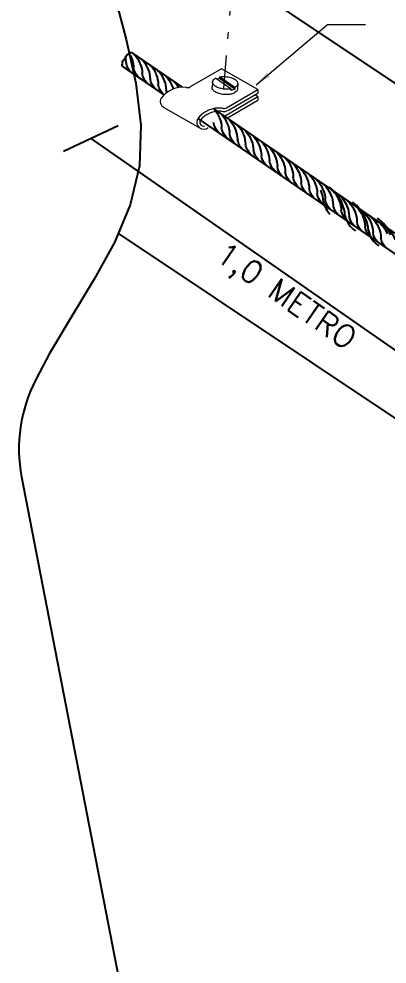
# Paper-space layout 'Layout4' of a CAD drawing. Header units: millimetres. Extents: x 16 to 267, y 19 to 196.
# Drawn here: x 89.1 to 94.64, y 158.77 to 172.99 of the extents above; entities that cross this region are included whole.
import ezdxf
from ezdxf.enums import TextEntityAlignment as Align

# ---------------------------------------------------------------- set-up
doc = ezdxf.new("R2010")
doc.units = ezdxf.units.MM
doc.linetypes.add('DASHDOT', pattern=[1, 0.5, -0.25, 0, -0.25])
for name, color, linetype in [('C01', 1, 'Continuous'), ('C02', 42, 'Continuous'), ('C03', 7, 'Continuous')]:
    doc.layers.add(name, color=color, linetype=linetype)
doc.layers.add('Cabo 16 mm²', color=1, linetype='Continuous', lineweight=20)
doc.styles.add('80CL', font='romans.shx', dxfattribs={"height": 2})

# ---------------------------------------------------------------- blocks, each defined once
blk = doc.blocks.new('A$C2D186BC3')
at = {"layer": 'C02', "lineweight": 0}
for p, q in [((0, 0.0588), (0, 0.0318)), ((0.0129, 0.0398), (0.0942, 0.0867)), ((0.0129, 0.0319), (0.0942, 0.0789)), ((0.0328, 0.0309), (0.1141, 0.0779)), ((0.0942, 0.0867), (0.0942, 0.0789)), ((0.0942, 0.0789), (0.1065, 0.0734)), ((0.127, 0.0588), (0.127, 0.0318)), ((0.0129, 0.0398), (0.0129, 0.0319)), ((0.0129, 0.0319), (0.0328, 0.0231)), ((0.0328, 0.0309), (0.0328, 0.0231))]:
    blk.add_line(p, q, dxfattribs=at)
for points in [[(0.0942, 0.0867, 0.016409), (0.0892, 0.0879, 0.051099), (0.0635, 0.0906, 0.051099), (0.0378, 0.0879, 0.064948), (0.0186, 0.0813, 0.104203), (0.0039, 0.0696, 0.174705), (0, 0.0588, 0.174705), (0.0039, 0.0481, 0.06738), (0.0129, 0.0398, 0.064948)], [(0.0328, 0.0309, 0.016409), (0.0378, 0.0297, 0.051099), (0.0635, 0.0271, 0.051099), (0.0892, 0.0297, 0.064948), (0.1084, 0.0364, 0.104203), (0.1231, 0.0481, 0.174705), (0.127, 0.0588, 0.174705)], [(0.127, 0.0588, 0.174705), (0.1231, 0.0696, 0.06738), (0.1141, 0.0779, 0.064948)], [(0, 0.0318, 0.174705), (0.0039, 0.021, 0.104203), (0.0186, 0.0093, 0.064948), (0.0378, 0.0026, 0.051099), (0.0635, 0, 0.051099), (0.0892, 0.0026, 0.064948), (0.1084, 0.0093, 0.104203), (0.1231, 0.021, 0.174705), (0.127, 0.0318, 0.174705)]]:
    blk.add_lwpolyline(points, format="xyb", dxfattribs=at)

psp = doc.layouts.new('Layout4')

# ---------------------------------------------------------------- linework, layer by layer
at = {"layer": 'C01', "linetype": 'DASHDOT', "lineweight": 0}
psp.add_line((92.184, 171.946), (92.6, 177.162), dxfattribs=at)
at = {"layer": 'C01'}
for p, q in [((89.772, 171.004), (90.595, 171.391)), ((96.587, 166.733), (90.187, 171.196))]:
    psp.add_line(p, q, dxfattribs=at)
psp.add_lwpolyline([(90.537, 173.353), (90.715, 172.683), (90.859, 172.028), (90.937, 171.392), (90.917, 170.781), (90.776, 170.196), (90.537, 169.63), (90.234, 169.075), (89.898, 168.521), (89.563, 167.959), (89.357, 167.566, 0.169449), (89.143, 166.099), (90.693, 158.08)], format="xyb", dxfattribs=at)
for centre, radius, start, end in [((93.5, 170.045), 0.494, 20.2806, 57.5501), ((93.161, 170.209), 0.523, 2.921, 23.3558), ((94.018, 170.296), 0.339, 190.199, 225.1916), ((93.483, 170.008), 0.523, 2.921, 23.3558), ((93.852, 169.816), 0.494, 20.2806, 57.5501), ((94.34, 170.095), 0.339, 190.199, 238.6962), ((93.835, 169.78), 0.523, 2.921, 23.3558), ((94.224, 169.573), 0.495, 20.2806, 57.5501), ((94.692, 169.867), 0.339, 190.199, 238.6962)]:
    psp.add_arc(centre, radius, start, end, dxfattribs=at)
at = {"layer": 'C01', "extrusion": (0, 0, -1)}
for centre, major_axis, ratio, start_param, end_param in [((90.45, 172.254), (0.286, 0.243), 1, 0.110256, 0.688635), ((90.514, 172.16), (0.335, 0.285), 1, -0.084706, 0.35682), ((90.971, 172.372), (0.197, 0.168), 1, 3.131231, 3.943532), ((90.554, 172.161), (0.306, 0.261), 1, 0.325539, 0.682194), ((90.633, 172.078), (-0.285, 0.335), 1, 1.482843, 1.927616), ((90.808, 172.03), (0.289, 0.246), 1, -0.087282, 0.379211), ((91.083, 172.3), (-0.169, 0.199), 1, 4.65682, 5.267557), ((91.215, 172.21), (0.199, 0.169), 1, 3.086024, 3.69676), ((90.673, 172.079), (0.306, 0.261), 1, 0.325539, 0.682194), ((90.794, 172.002), (-0.261, 0.306), 1, 1.896336, 2.25299), ((90.874, 171.912), (-0.285, 0.335), 1, 1.477887, 1.927616), ((90.993, 171.83), (0.335, 0.285), 1, -0.096315, 0.35682), ((91.333, 172.128), (-0.169, 0.199), 1, 4.65682, 5.267557), ((91.454, 172.051), (-0.094, 0.247), 0.985763, 4.210726, 4.921072), ((90.914, 171.913), (0.306, 0.261), 1, 0.325539, 0.682194), ((91.167, 171.782), (0.289, 0.246), 1, -0.096967, 0.218622), ((91.574, 171.961), (-0.169, 0.199), 1, 5.121927, 5.267557), ((91.033, 171.831), (-0.261, 0.306), 1, 1.896336, 2.007008), ((91.761, 171.374), (0.289, 0.246), 1, -0.087282, 0.379211), ((91.827, 171.256), (-0.285, 0.335), 1, 1.477887, 1.927616), ((92.286, 171.472), (0.199, 0.169), 1, 3.086024, 3.69676), ((91.747, 171.347), (0.306, 0.261), 1, 0.325539, 0.682194), ((91.946, 171.174), (-0.285, 0.335), 1, 1.474481, 1.927616), ((92.407, 171.395), (-0.169, 0.199), 1, 4.421122, 5.267557), ((91.867, 171.257), (-0.261, 0.306), 1, 1.896336, 2.25299), ((91.986, 171.175), (0.306, 0.261), 1, 0.325539, 0.682194), ((92.121, 171.126), (-0.246, 0.289), 1, 1.473829, 1.950007), ((92.187, 171.008), (0.335, 0.285), 1, -0.101526, 0.35682), ((92.527, 171.306), (0.199, 0.169), 1, 3.086024, 3.69676), ((92.646, 171.224), (-0.169, 0.199), 1, 4.65682, 5.267557), ((92.107, 171.099), (-0.261, 0.306), 1, 1.896336, 2.25299), ((92.227, 171.009), (0.306, 0.261), 1, 0.325539, 0.682194), ((92.306, 170.926), (0.335, 0.285), 1, -0.105116, 0.35682), ((92.48, 170.878), (-0.246, 0.289), 1, 1.463547, 1.950007), ((92.767, 171.147), (-0.169, 0.199), 1, 4.421122, 5.267557), ((92.887, 171.058), (-0.169, 0.199), 1, 4.65682, 5.267557), ((92.346, 170.927), (0.306, 0.261), 1, 0.325539, 0.682194), ((92.467, 170.85), (-0.261, 0.306), 1, 1.896336, 2.25299), ((92.547, 170.76), (0.335, 0.285), 1, -0.110626, 0.35682), ((92.665, 170.678), (-0.285, 0.335), 1, 1.456361, 1.927616), ((93.006, 170.976), (-0.169, 0.199), 1, 4.65682, 5.267557), ((93.127, 170.899), (0.199, 0.169), 1, 2.850325, 3.69676), ((92.587, 170.761), (0.306, 0.261), 1, 0.325539, 0.682194), ((92.84, 170.63), (0.289, 0.246), 1, -0.118258, 0.379211), ((93.247, 170.81), (-0.169, 0.199), 1, 4.65682, 5.267557), ((92.705, 170.679), (-0.261, 0.306), 1, 1.896336, 2.25299), ((92.826, 170.602), (-0.261, 0.306), 1, 1.896336, 2.25299), ((92.906, 170.512), (-0.285, 0.335), 1, 1.450493, 1.927616), ((93.025, 170.43), (-0.285, 0.335), 1, 1.44642, 1.927616), ((93.365, 170.728), (0.199, 0.169), 1, 3.086024, 3.69676), ((93.486, 170.651), (0.199, 0.169), 1, 2.850325, 3.69676), ((92.946, 170.513), (0.306, 0.261), 1, 0.325539, 0.682194), ((93.065, 170.431), (-0.261, 0.306), 1, 1.896336, 2.25299), ((93.2, 170.382), (0.289, 0.246), 1, -0.130172, 0.379211), ((93.266, 170.263), (-0.285, 0.335), 1, 1.440113, 1.927616), ((93.606, 170.561), (-0.169, 0.199), 1, 4.65682, 5.267557), ((93.725, 170.479), (0.199, 0.169), 1, 3.086024, 3.69676), ((93.186, 170.354), (0.306, 0.261), 1, 0.325539, 0.682194), ((93.385, 170.181), (0.335, 0.285), 1, -0.135087, 0.35682), ((93.846, 170.403), (-0.169, 0.199), 1, 4.421122, 5.267557), ((93.306, 170.265), (-0.261, 0.306), 1, 1.896336, 2.25299), ((93.425, 170.183), (0.306, 0.261), 1, 0.325539, 0.682194), ((93.559, 170.133), (-0.246, 0.289), 1, 1.427533, 1.950007), ((93.626, 170.015), (0.335, 0.285), 1, -0.14195, 0.35682), ((93.966, 170.313), (0.199, 0.169), 1, 3.086024, 3.69676), ((94.085, 170.231), (0.199, 0.169), 1, 3.086024, 3.69676), ((93.546, 170.106), (0.306, 0.261), 1, 0.325539, 0.682194), ((93.744, 169.933), (0.335, 0.285), 1, -0.146778, 0.35682), ((93.666, 170.016), (-0.261, 0.306), 1, 1.896336, 2.25299), ((93.919, 169.885), (0.289, 0.246), 1, -0.271265, 0.379211), ((94.206, 170.155), (-0.169, 0.199), 1, 4.421122, 5.267557), ((94.326, 170.065), (0.199, 0.169), 1, 3.086024, 3.69676), ((93.784, 169.934), (0.306, 0.261), 1, 0.325539, 0.682194), ((93.985, 169.767), (0.335, 0.285), 1, -0.208787, 0.35682), ((93.905, 169.858), (0.306, 0.261), 1, 0.325539, 0.682194), ((94.104, 169.685), (-0.285, 0.335), 1, 1.362009, 1.927616), ((94.445, 169.983), (-0.169, 0.199), 1, 4.65682, 5.267557), ((94.565, 169.906), (-0.169, 0.199), 1, 4.421122, 5.267557), ((94.025, 169.768), (0.306, 0.261), 1, 0.325539, 0.682194), ((94.279, 169.637), (-0.246, 0.289), 1, 1.299531, 1.950007), ((94.345, 169.519), (-0.285, 0.335), 1, 1.362009, 1.927616), ((94.686, 169.817), (0.199, 0.169), 1, 3.086024, 3.69676), ((94.144, 169.686), (0.306, 0.261), 1, 0.325539, 0.682194), ((94.804, 169.735), (-0.169, 0.199), 1, 4.65682, 5.267557)]:
    psp.add_ellipse(centre, major_axis=major_axis, ratio=ratio, start_param=start_param, end_param=end_param, dxfattribs=at)
at = {"layer": 'C02', "lineweight": 0}
for p, q in [((92.668, 172.001), (93.74, 172.909)), ((93.74, 172.909), (94.315, 172.909)), ((92.148, 172.243), (91.677, 171.969)), ((92.696, 171.929), (92.148, 172.243)), ((92.224, 171.655), (92.696, 171.929)), ((92.252, 171.618), (92.696, 171.876)), ((92.696, 171.929), (92.696, 171.876)), ((92.192, 171.531), (92.696, 171.824)), ((92.238, 171.505), (92.696, 171.771)), ((92.696, 171.824), (92.65, 171.85)), ((92.696, 171.824), (92.696, 171.771)), ((91.281, 171.661), (91.829, 171.347))]:
    psp.add_line(p, q, dxfattribs=at)
at = {"layer": 'C02'}
for p, q in [((91.562, 171.965), (90.801, 172.488)), ((91.286, 171.851), (90.661, 172.281)), ((91.562, 171.965), (90.946, 172.389)), ((91.285, 171.85), (90.699, 172.253)), ((97.845, 167.642), (92.029, 171.643)), ((97.902, 167.291), (91.797, 171.497))]:
    psp.add_line(p, q, dxfattribs=at)
at = {"layer": 'C02', "lineweight": 0}
for centre, radius, start, end in [((91.571, 171.552), 0.413, 83.8386, 143.1281), ((91.637, 172.05), 0.09, 255.8081, 295.7907), ((91.333, 171.752), 0.105, 152.6781, 240.17), ((92.112, 171.254), 0.398, 82.5486, 144.4182), ((92.115, 171.248), 0.358, 84.4763, 142.8561), ((92.183, 171.737), 0.137, 255.8081, 300.17), ((92.185, 171.736), 0.09, 255.8081, 295.7907), ((91.881, 171.437), 0.105, 152.6781, 310.0833), ((91.881, 171.437), 0.0576, 152.6781, 287.5375)]:
    psp.add_arc(centre, radius, start, end, dxfattribs=at)
at = {"layer": 'C02', "extrusion": (0, 0, -1)}
for centre, start_param, end_param in [((90.736, 172.431), 3.143946, 6.283185), ((90.778, 172.453), 4.69135, 6.283185), ((90.684, 172.317), 3.141593, 4.719858), ((90.69, 172.363), 3.141593, 6.283185)]:
    psp.add_ellipse(centre, major_axis=(0.0236, 0.0343), ratio=0.509483, start_param=start_param, end_param=end_param, dxfattribs=at)
at = {"layer": 'C02', "lineweight": 0}
psp.add_solid([(92.877, 172.124), (92.826, 172.185), (92.668, 172.001)], dxfattribs=at)
at = {"layer": 'C03'}
for p, q in [((100.531, 168.166), (90.164, 175.098)), ((100.275, 163.295), (90.595, 169.767))]:
    psp.add_line(p, q, dxfattribs=at)

# ---------------------------------------------------------------- block references
at = {"layer": 'Cabo 16 mm²', "xscale": -3, "yscale": 3, "zscale": 3, "rotation": 355.4399996460244}
psp.add_blockref('A$C2D186BC3', (92.379, 171.84), dxfattribs=at)

# ---------------------------------------------------------------- texts
at = {"layer": 'C03', "style": '80CL'}
psp.add_text('1,0 METRO', height=0.3375, rotation=325.2986, dxfattribs=at).set_placement((92.127, 169.519), align=Align.MIDDLE_LEFT)

doc.saveas('drawing.dxf')
